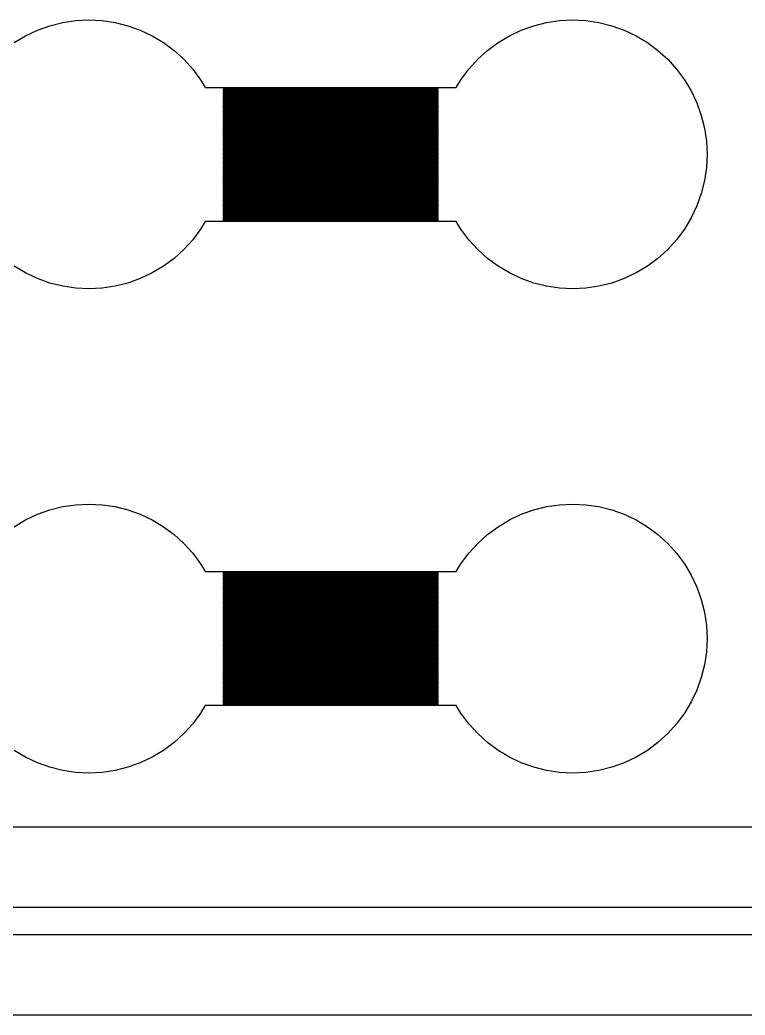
# Model space of a CAD drawing. Extents: x -16 to 132, y -40 to 113.
# Drawn here: x 12.49 to 26.29, y -2.56 to 16.36 of the extents above; entities that cross this region are included whole.
import ezdxf

# ---------------------------------------------------------------- set-up
doc = ezdxf.new("R2010")
doc.units = 0

msp = doc.modelspace()

# ---------------------------------------------------------------- linework, layer by layer
for p, q in [((13.063, 16.2515), (13.3063, 16.3125)), ((13.3063, 16.3125), (13.5545, 16.3493)), ((13.5545, 16.3493), (13.8051, 16.3616)), ((13.8051, 16.3616), (14.0557, 16.3493)), ((14.0557, 16.3493), (14.3038, 16.3125)), ((14.3038, 16.3125), (14.5472, 16.2515)), ((22.2664, 16.2515), (22.5097, 16.3125)), ((22.5097, 16.3125), (22.7579, 16.3493)), ((22.7579, 16.3493), (23.0085, 16.3616)), ((23.0085, 16.3616), (23.2591, 16.3493)), ((23.2591, 16.3493), (23.5072, 16.3125)), ((23.5072, 16.3125), (23.7506, 16.2515)), ((12.6, 16.0597), (12.8268, 16.167)), ((12.8268, 16.167), (13.063, 16.2515)), ((14.5472, 16.2515), (14.7834, 16.167)), ((14.7834, 16.167), (15.0102, 16.0597)), ((21.8034, 16.0597), (22.0302, 16.167)), ((22.0302, 16.167), (22.2664, 16.2515)), ((23.7506, 16.2515), (23.9868, 16.167)), ((23.9868, 16.167), (24.2136, 16.0597)), ((12.3848, 15.9307), (12.6, 16.0597)), ((15.0102, 16.0597), (15.2254, 15.9307)), ((15.2254, 15.9307), (15.4269, 15.7813)), ((21.3867, 15.7813), (21.5882, 15.9307)), ((21.5882, 15.9307), (21.8034, 16.0597)), ((24.2136, 16.0597), (24.4288, 15.9307)), ((24.4288, 15.9307), (24.6303, 15.7813)), ((15.4269, 15.7813), (15.6128, 15.6128)), ((21.2008, 15.6128), (21.3867, 15.7813)), ((24.6303, 15.7813), (24.8162, 15.6128)), ((15.6128, 15.6128), (15.7813, 15.4269)), ((21.0323, 15.4269), (21.2008, 15.6128)), ((24.8162, 15.6128), (24.9847, 15.4269)), ((15.7813, 15.4269), (15.9307, 15.2254)), ((20.8828, 15.2254), (21.0323, 15.4269)), ((24.9847, 15.4269), (25.1341, 15.2254)), ((15.9307, 15.2254), (16.019, 15.0782)), ((20.7946, 15.0782), (20.8828, 15.2254)), ((25.1341, 15.2254), (25.2631, 15.0102)), ((16.019, 15.0782), (20.7946, 15.0782)), ((20.452, 15.068), (16.3616, 15.068)), ((16.3616, 15.068), (16.3616, 15.0578)), ((16.3616, 15.0578), (20.452, 15.0578)), ((20.452, 15.0475), (16.3616, 15.0475)), ((16.3616, 15.0475), (16.3616, 15.0373)), ((16.3616, 15.0373), (20.452, 15.0373)), ((20.452, 15.0271), (16.3616, 15.0271)), ((16.3616, 15.0271), (16.3616, 15.0169)), ((16.3616, 15.0169), (20.452, 15.0169)), ((20.452, 15.0066), (16.3616, 15.0066)), ((16.3616, 15.0066), (16.3616, 14.9964)), ((16.3616, 14.9964), (20.452, 14.9964)), ((20.452, 14.9862), (16.3616, 14.9862)), ((16.3616, 14.9862), (16.3616, 14.976)), ((16.3616, 14.976), (20.452, 14.976)), ((20.452, 14.9657), (16.3616, 14.9657)), ((16.3616, 14.9657), (16.3616, 14.9555)), ((16.3616, 14.9555), (20.452, 14.9555)), ((20.452, 14.9453), (16.3616, 14.9453)), ((16.3616, 14.9453), (16.3616, 14.9351)), ((20.452, 15.0578), (20.452, 15.068)), ((20.452, 15.0373), (20.452, 15.0475)), ((20.452, 15.0169), (20.452, 15.0271)), ((20.452, 14.9964), (20.452, 15.0066)), ((20.452, 14.976), (20.452, 14.9862)), ((20.452, 14.9555), (20.452, 14.9657)), ((20.452, 14.9351), (20.452, 14.9453)), ((25.2631, 15.0102), (25.3704, 14.7834)), ((16.3616, 14.9351), (20.452, 14.9351)), ((20.452, 14.9248), (16.3616, 14.9248)), ((16.3616, 14.9248), (16.3616, 14.9146)), ((16.3616, 14.9146), (20.452, 14.9146)), ((20.452, 14.9044), (16.3616, 14.9044)), ((16.3616, 14.9044), (16.3616, 14.8941)), ((16.3616, 14.8941), (20.452, 14.8941)), ((20.452, 14.8839), (16.3616, 14.8839)), ((16.3616, 14.8839), (16.3616, 14.8737)), ((16.3616, 14.8737), (20.452, 14.8737)), ((20.452, 14.8635), (16.3616, 14.8635)), ((16.3616, 14.8635), (16.3616, 14.8533)), ((16.3616, 14.8533), (20.452, 14.8533)), ((20.452, 14.843), (16.3616, 14.843)), ((16.3616, 14.843), (16.3616, 14.8328)), ((16.3616, 14.8328), (20.452, 14.8328)), ((20.452, 14.8226), (16.3616, 14.8226)), ((16.3616, 14.8226), (16.3616, 14.8123)), ((16.3616, 14.8123), (20.452, 14.8123)), ((20.452, 14.8021), (16.3616, 14.8021)), ((16.3616, 14.8021), (16.3616, 14.7919)), ((16.3616, 14.7919), (20.452, 14.7919)), ((20.452, 14.7817), (16.3616, 14.7817)), ((16.3616, 14.7817), (16.3616, 14.7714)), ((16.3616, 14.7714), (20.452, 14.7714)), ((20.452, 14.7612), (16.3616, 14.7612)), ((16.3616, 14.7612), (16.3616, 14.751)), ((20.452, 14.9146), (20.452, 14.9248)), ((20.452, 14.8941), (20.452, 14.9044)), ((20.452, 14.8737), (20.452, 14.8839)), ((20.452, 14.8533), (20.452, 14.8635)), ((20.452, 14.8328), (20.452, 14.843)), ((20.452, 14.8123), (20.452, 14.8226)), ((20.452, 14.7919), (20.452, 14.8021)), ((20.452, 14.7714), (20.452, 14.7817)), ((20.452, 14.751), (20.452, 14.7612)), ((25.3704, 14.7834), (25.4549, 14.5472)), ((16.3616, 14.751), (20.452, 14.751)), ((20.452, 14.7408), (16.3616, 14.7408)), ((16.3616, 14.7408), (16.3616, 14.7305)), ((16.3616, 14.7305), (20.452, 14.7305)), ((20.452, 14.7203), (16.3616, 14.7203)), ((16.3616, 14.7203), (16.3616, 14.7101)), ((16.3616, 14.7101), (20.452, 14.7101)), ((20.452, 14.6999), (16.3616, 14.6999)), ((16.3616, 14.6999), (16.3616, 14.6896)), ((16.3616, 14.6896), (20.452, 14.6896)), ((20.452, 14.6794), (16.3616, 14.6794)), ((16.3616, 14.6794), (16.3616, 14.6692)), ((16.3616, 14.6692), (20.452, 14.6692)), ((20.452, 14.659), (16.3616, 14.659)), ((16.3616, 14.659), (16.3616, 14.6487)), ((16.3616, 14.6487), (20.452, 14.6487)), ((20.452, 14.6385), (16.3616, 14.6385)), ((16.3616, 14.6385), (16.3616, 14.6283)), ((16.3616, 14.6283), (20.452, 14.6283)), ((20.452, 14.6181), (16.3616, 14.6181)), ((16.3616, 14.6181), (16.3616, 14.6078)), ((16.3616, 14.6078), (20.452, 14.6078)), ((20.452, 14.5976), (16.3616, 14.5976)), ((16.3616, 14.5976), (16.3616, 14.5874)), ((16.3616, 14.5874), (20.452, 14.5874)), ((20.452, 14.5771), (16.3616, 14.5771)), ((16.3616, 14.5771), (16.3616, 14.5669)), ((20.452, 14.7305), (20.452, 14.7408)), ((20.452, 14.7101), (20.452, 14.7203)), ((20.452, 14.6896), (20.452, 14.6999)), ((20.452, 14.6692), (20.452, 14.6794)), ((20.452, 14.6487), (20.452, 14.659)), ((20.452, 14.6283), (20.452, 14.6385)), ((20.452, 14.6078), (20.452, 14.6181)), ((20.452, 14.5874), (20.452, 14.5976)), ((20.452, 14.5669), (20.452, 14.5771)), ((16.3616, 14.5669), (20.452, 14.5669)), ((20.452, 14.5567), (16.3616, 14.5567)), ((16.3616, 14.5567), (16.3616, 14.5465)), ((16.3616, 14.5465), (20.452, 14.5465)), ((20.452, 14.5363), (16.3616, 14.5363)), ((16.3616, 14.5363), (16.3616, 14.526)), ((16.3616, 14.526), (20.452, 14.526)), ((20.452, 14.5158), (16.3616, 14.5158)), ((16.3616, 14.5158), (16.3616, 14.5056)), ((16.3616, 14.5056), (20.452, 14.5056)), ((20.452, 14.4953), (16.3616, 14.4953)), ((16.3616, 14.4953), (16.3616, 14.4851)), ((16.3616, 14.4851), (20.452, 14.4851)), ((20.452, 14.4749), (16.3616, 14.4749)), ((16.3616, 14.4749), (16.3616, 14.4647)), ((16.3616, 14.4647), (20.452, 14.4647)), ((20.452, 14.4544), (16.3616, 14.4544)), ((16.3616, 14.4544), (16.3616, 14.4442)), ((16.3616, 14.4442), (20.452, 14.4442)), ((20.452, 14.434), (16.3616, 14.434)), ((16.3616, 14.434), (16.3616, 14.4238)), ((16.3616, 14.4238), (20.452, 14.4238)), ((20.452, 14.4135), (16.3616, 14.4135)), ((16.3616, 14.4135), (16.3616, 14.4033)), ((16.3616, 14.4033), (20.452, 14.4033)), ((20.452, 14.3931), (16.3616, 14.3931)), ((16.3616, 14.3931), (16.3616, 14.3828)), ((16.3616, 14.3828), (20.452, 14.3828)), ((20.452, 14.5465), (20.452, 14.5567)), ((20.452, 14.526), (20.452, 14.5363)), ((20.452, 14.5056), (20.452, 14.5158)), ((20.452, 14.4851), (20.452, 14.4953)), ((20.452, 14.4647), (20.452, 14.4749)), ((20.452, 14.4442), (20.452, 14.4544)), ((20.452, 14.4238), (20.452, 14.434)), ((20.452, 14.4033), (20.452, 14.4135)), ((20.452, 14.3828), (20.452, 14.3931)), ((25.4549, 14.5472), (25.5159, 14.3038)), ((20.452, 14.3726), (16.3616, 14.3726)), ((16.3616, 14.3726), (16.3616, 14.3624)), ((16.3616, 14.3624), (20.452, 14.3624)), ((20.452, 14.3522), (16.3616, 14.3522)), ((16.3616, 14.3522), (16.3616, 14.3419)), ((16.3616, 14.3419), (20.452, 14.3419)), ((20.452, 14.3317), (16.3616, 14.3317)), ((16.3616, 14.3317), (16.3616, 14.3215)), ((16.3616, 14.3215), (20.452, 14.3215)), ((20.452, 14.3113), (16.3616, 14.3113)), ((16.3616, 14.3113), (16.3616, 14.301)), ((16.3616, 14.301), (20.452, 14.301)), ((20.452, 14.2908), (16.3616, 14.2908)), ((16.3616, 14.2908), (16.3616, 14.2806)), ((16.3616, 14.2806), (20.452, 14.2806)), ((20.452, 14.2704), (16.3616, 14.2704)), ((16.3616, 14.2704), (16.3616, 14.2601)), ((16.3616, 14.2601), (20.452, 14.2601)), ((20.452, 14.2499), (16.3616, 14.2499)), ((16.3616, 14.2499), (16.3616, 14.2397)), ((16.3616, 14.2397), (20.452, 14.2397)), ((20.452, 14.2295), (16.3616, 14.2295)), ((16.3616, 14.2295), (16.3616, 14.2192)), ((16.3616, 14.2192), (20.452, 14.2192)), ((20.452, 14.209), (16.3616, 14.209)), ((16.3616, 14.209), (16.3616, 14.1988)), ((16.3616, 14.1988), (20.452, 14.1988)), ((20.452, 14.1886), (16.3616, 14.1886)), ((16.3616, 14.1886), (16.3616, 14.1783)), ((20.452, 14.3624), (20.452, 14.3726)), ((20.452, 14.3419), (20.452, 14.3522)), ((20.452, 14.3215), (20.452, 14.3317)), ((20.452, 14.301), (20.452, 14.3113)), ((20.452, 14.2806), (20.452, 14.2908)), ((20.452, 14.2601), (20.452, 14.2704)), ((20.452, 14.2397), (20.452, 14.2499)), ((20.452, 14.2192), (20.452, 14.2295)), ((20.452, 14.1988), (20.452, 14.209)), ((20.452, 14.1783), (20.452, 14.1886)), ((25.5159, 14.3038), (25.5527, 14.0557)), ((16.3616, 14.1783), (20.452, 14.1783)), ((20.452, 14.1681), (16.3616, 14.1681)), ((16.3616, 14.1681), (16.3616, 14.1579)), ((16.3616, 14.1579), (20.452, 14.1579)), ((20.452, 14.1477), (16.3616, 14.1477)), ((16.3616, 14.1477), (16.3616, 14.1374)), ((16.3616, 14.1374), (20.452, 14.1374)), ((20.452, 14.1272), (16.3616, 14.1272)), ((16.3616, 14.1272), (16.3616, 14.117)), ((16.3616, 14.117), (20.452, 14.117)), ((20.452, 14.1068), (16.3616, 14.1068)), ((16.3616, 14.1068), (16.3616, 14.0965)), ((16.3616, 14.0965), (20.452, 14.0965)), ((20.452, 14.0863), (16.3616, 14.0863)), ((16.3616, 14.0863), (16.3616, 14.0761)), ((16.3616, 14.0761), (20.452, 14.0761)), ((20.452, 14.0658), (16.3616, 14.0658)), ((16.3616, 14.0658), (16.3616, 14.0556)), ((16.3616, 14.0556), (20.452, 14.0556)), ((20.452, 14.0454), (16.3616, 14.0454)), ((16.3616, 14.0454), (16.3616, 14.0352)), ((16.3616, 14.0352), (20.452, 14.0352)), ((20.452, 14.0249), (16.3616, 14.0249)), ((16.3616, 14.0249), (16.3616, 14.0147)), ((16.3616, 14.0147), (20.452, 14.0147)), ((20.452, 14.0045), (16.3616, 14.0045)), ((16.3616, 14.0045), (16.3616, 13.9943)), ((20.452, 14.1579), (20.452, 14.1681)), ((20.452, 14.1374), (20.452, 14.1477)), ((20.452, 14.117), (20.452, 14.1272)), ((20.452, 14.0965), (20.452, 14.1068)), ((20.452, 14.0761), (20.452, 14.0863)), ((20.452, 14.0556), (20.452, 14.0658)), ((20.452, 14.0352), (20.452, 14.0454)), ((20.452, 14.0147), (20.452, 14.0249)), ((20.452, 13.9943), (20.452, 14.0045)), ((25.5527, 14.0557), (25.565, 13.8051)), ((16.3616, 13.9943), (20.452, 13.9943)), ((20.452, 13.984), (16.3616, 13.984)), ((16.3616, 13.984), (16.3616, 13.9738)), ((16.3616, 13.9738), (20.452, 13.9738)), ((20.452, 13.9636), (16.3616, 13.9636)), ((16.3616, 13.9636), (16.3616, 13.9534)), ((16.3616, 13.9534), (20.452, 13.9534)), ((20.452, 13.9431), (16.3616, 13.9431)), ((16.3616, 13.9431), (16.3616, 13.9329)), ((16.3616, 13.9329), (20.452, 13.9329)), ((20.452, 13.9227), (16.3616, 13.9227)), ((16.3616, 13.9227), (16.3616, 13.9125)), ((16.3616, 13.9125), (20.452, 13.9125)), ((20.452, 13.9022), (16.3616, 13.9022)), ((16.3616, 13.9022), (16.3616, 13.892)), ((16.3616, 13.892), (20.452, 13.892)), ((20.452, 13.8818), (16.3616, 13.8818)), ((16.3616, 13.8818), (16.3616, 13.8716)), ((16.3616, 13.8716), (20.452, 13.8716)), ((20.452, 13.8613), (16.3616, 13.8613)), ((16.3616, 13.8613), (16.3616, 13.8511)), ((16.3616, 13.8511), (20.452, 13.8511)), ((20.452, 13.8409), (16.3616, 13.8409)), ((16.3616, 13.8409), (16.3616, 13.8307)), ((16.3616, 13.8307), (20.452, 13.8307)), ((20.452, 13.8204), (16.3616, 13.8204)), ((16.3616, 13.8204), (16.3616, 13.8102)), ((20.452, 13.9738), (20.452, 13.984)), ((20.452, 13.9534), (20.452, 13.9636)), ((20.452, 13.9329), (20.452, 13.9431)), ((20.452, 13.9125), (20.452, 13.9227)), ((20.452, 13.892), (20.452, 13.9022)), ((20.452, 13.8716), (20.452, 13.8818)), ((20.452, 13.8511), (20.452, 13.8613)), ((20.452, 13.8307), (20.452, 13.8409)), ((20.452, 13.8102), (20.452, 13.8204)), ((16.3616, 13.8102), (20.452, 13.8102)), ((20.452, 13.8), (16.3616, 13.8)), ((16.3616, 13.8), (16.3616, 13.7897)), ((16.3616, 13.7897), (20.452, 13.7897)), ((20.452, 13.7795), (16.3616, 13.7795)), ((16.3616, 13.7795), (16.3616, 13.7693)), ((16.3616, 13.7693), (20.452, 13.7693)), ((20.452, 13.7591), (16.3616, 13.7591)), ((16.3616, 13.7591), (16.3616, 13.7489)), ((16.3616, 13.7489), (20.452, 13.7489)), ((20.452, 13.7386), (16.3616, 13.7386)), ((16.3616, 13.7386), (16.3616, 13.7284)), ((16.3616, 13.7284), (20.452, 13.7284)), ((20.452, 13.7182), (16.3616, 13.7182)), ((16.3616, 13.7182), (16.3616, 13.708)), ((16.3616, 13.708), (20.452, 13.708)), ((20.452, 13.6977), (16.3616, 13.6977)), ((16.3616, 13.6977), (16.3616, 13.6875)), ((16.3616, 13.6875), (20.452, 13.6875)), ((20.452, 13.6773), (16.3616, 13.6773)), ((16.3616, 13.6773), (16.3616, 13.6671)), ((16.3616, 13.6671), (20.452, 13.6671)), ((20.452, 13.6568), (16.3616, 13.6568)), ((16.3616, 13.6568), (16.3616, 13.6466)), ((16.3616, 13.6466), (20.452, 13.6466)), ((20.452, 13.6364), (16.3616, 13.6364)), ((16.3616, 13.6364), (16.3616, 13.6261)), ((16.3616, 13.6261), (20.452, 13.6261)), ((20.452, 13.7897), (20.452, 13.8)), ((20.452, 13.7693), (20.452, 13.7795)), ((20.452, 13.7489), (20.452, 13.7591)), ((20.452, 13.7284), (20.452, 13.7386)), ((20.452, 13.708), (20.452, 13.7182)), ((20.452, 13.6875), (20.452, 13.6977)), ((20.452, 13.6671), (20.452, 13.6773)), ((20.452, 13.6466), (20.452, 13.6568)), ((20.452, 13.6261), (20.452, 13.6364)), ((25.565, 13.8051), (25.5527, 13.5545)), ((20.452, 13.6159), (16.3616, 13.6159)), ((16.3616, 13.6159), (16.3616, 13.6057)), ((16.3616, 13.6057), (20.452, 13.6057)), ((20.452, 13.5955), (16.3616, 13.5955)), ((16.3616, 13.5955), (16.3616, 13.5852)), ((16.3616, 13.5852), (20.452, 13.5852)), ((20.452, 13.575), (16.3616, 13.575)), ((16.3616, 13.575), (16.3616, 13.5648)), ((16.3616, 13.5648), (20.452, 13.5648)), ((20.452, 13.5546), (16.3616, 13.5546)), ((16.3616, 13.5546), (16.3616, 13.5443)), ((16.3616, 13.5443), (20.452, 13.5443)), ((20.452, 13.5341), (16.3616, 13.5341)), ((16.3616, 13.5341), (16.3616, 13.5239)), ((16.3616, 13.5239), (20.452, 13.5239)), ((20.452, 13.5137), (16.3616, 13.5137)), ((16.3616, 13.5137), (16.3616, 13.5034)), ((16.3616, 13.5034), (20.452, 13.5034)), ((20.452, 13.4932), (16.3616, 13.4932)), ((16.3616, 13.4932), (16.3616, 13.483)), ((16.3616, 13.483), (20.452, 13.483)), ((20.452, 13.4727), (16.3616, 13.4727)), ((16.3616, 13.4727), (16.3616, 13.4625)), ((16.3616, 13.4625), (20.452, 13.4625)), ((20.452, 13.4523), (16.3616, 13.4523)), ((16.3616, 13.4523), (16.3616, 13.4421)), ((16.3616, 13.4421), (20.452, 13.4421)), ((20.452, 13.4319), (16.3616, 13.4319)), ((16.3616, 13.4319), (16.3616, 13.4216)), ((20.452, 13.6057), (20.452, 13.6159)), ((20.452, 13.5852), (20.452, 13.5955)), ((20.452, 13.5648), (20.452, 13.575)), ((20.452, 13.5443), (20.452, 13.5546)), ((20.452, 13.5239), (20.452, 13.5341)), ((20.452, 13.5034), (20.452, 13.5137)), ((20.452, 13.483), (20.452, 13.4932)), ((20.452, 13.4625), (20.452, 13.4727)), ((20.452, 13.4421), (20.452, 13.4523)), ((20.452, 13.4216), (20.452, 13.4319)), ((25.5527, 13.5545), (25.5159, 13.3064)), ((16.3616, 13.4216), (20.452, 13.4216)), ((20.452, 13.4114), (16.3616, 13.4114)), ((16.3616, 13.4114), (16.3616, 13.4012)), ((16.3616, 13.4012), (20.452, 13.4012)), ((20.452, 13.3909), (16.3616, 13.3909)), ((16.3616, 13.3909), (16.3616, 13.3807)), ((16.3616, 13.3807), (20.452, 13.3807)), ((20.452, 13.3705), (16.3616, 13.3705)), ((16.3616, 13.3705), (16.3616, 13.3603)), ((16.3616, 13.3603), (20.452, 13.3603)), ((20.452, 13.35), (16.3616, 13.35)), ((16.3616, 13.35), (16.3616, 13.3398)), ((16.3616, 13.3398), (20.452, 13.3398)), ((20.452, 13.3296), (16.3616, 13.3296)), ((16.3616, 13.3296), (16.3616, 13.3194)), ((16.3616, 13.3194), (20.452, 13.3194)), ((20.452, 13.3091), (16.3616, 13.3091)), ((16.3616, 13.3091), (16.3616, 13.2989)), ((16.3616, 13.2989), (20.452, 13.2989)), ((20.452, 13.2887), (16.3616, 13.2887)), ((16.3616, 13.2887), (16.3616, 13.2785)), ((16.3616, 13.2785), (20.452, 13.2785)), ((20.452, 13.2682), (16.3616, 13.2682)), ((16.3616, 13.2682), (16.3616, 13.258)), ((16.3616, 13.258), (20.452, 13.258)), ((20.452, 13.2478), (16.3616, 13.2478)), ((16.3616, 13.2478), (16.3616, 13.2376)), ((20.452, 13.4012), (20.452, 13.4114)), ((20.452, 13.3807), (20.452, 13.3909)), ((20.452, 13.3603), (20.452, 13.3705)), ((20.452, 13.3398), (20.452, 13.35)), ((20.452, 13.3194), (20.452, 13.3296)), ((20.452, 13.2989), (20.452, 13.3091)), ((20.452, 13.2785), (20.452, 13.2887)), ((20.452, 13.258), (20.452, 13.2682)), ((20.452, 13.2376), (20.452, 13.2478)), ((25.5159, 13.3064), (25.4549, 13.063)), ((16.3616, 13.2376), (20.452, 13.2376)), ((20.452, 13.2273), (16.3616, 13.2273)), ((16.3616, 13.2273), (16.3616, 13.2171)), ((16.3616, 13.2171), (20.452, 13.2171)), ((20.452, 13.2069), (16.3616, 13.2069)), ((16.3616, 13.2069), (16.3616, 13.1967)), ((16.3616, 13.1967), (20.452, 13.1967)), ((20.452, 13.1864), (16.3616, 13.1864)), ((16.3616, 13.1864), (16.3616, 13.1762)), ((16.3616, 13.1762), (20.452, 13.1762)), ((20.452, 13.166), (16.3616, 13.166)), ((16.3616, 13.166), (16.3616, 13.1557)), ((16.3616, 13.1557), (20.452, 13.1557)), ((20.452, 13.1455), (16.3616, 13.1455)), ((16.3616, 13.1455), (16.3616, 13.1353)), ((16.3616, 13.1353), (20.452, 13.1353)), ((20.452, 13.1251), (16.3616, 13.1251)), ((16.3616, 13.1251), (16.3616, 13.1149)), ((16.3616, 13.1149), (20.452, 13.1149)), ((20.452, 13.1046), (16.3616, 13.1046)), ((16.3616, 13.1046), (16.3616, 13.0944)), ((16.3616, 13.0944), (20.452, 13.0944)), ((20.452, 13.0842), (16.3616, 13.0842)), ((16.3616, 13.0842), (16.3616, 13.0739)), ((16.3616, 13.0739), (20.452, 13.0739)), ((20.452, 13.0637), (16.3616, 13.0637)), ((16.3616, 13.0637), (16.3616, 13.0535)), ((16.3616, 13.0535), (20.452, 13.0535)), ((20.452, 13.2171), (20.452, 13.2273)), ((20.452, 13.1967), (20.452, 13.2069)), ((20.452, 13.1762), (20.452, 13.1864)), ((20.452, 13.1557), (20.452, 13.166)), ((20.452, 13.1353), (20.452, 13.1455)), ((20.452, 13.1149), (20.452, 13.1251)), ((20.452, 13.0944), (20.452, 13.1046)), ((20.452, 13.0739), (20.452, 13.0842)), ((20.452, 13.0535), (20.452, 13.0637)), ((25.4549, 13.063), (25.3704, 12.8268)), ((20.452, 13.0433), (16.3616, 13.0433)), ((16.3616, 13.0433), (16.3616, 13.033)), ((16.3616, 13.033), (20.452, 13.033)), ((20.452, 13.0228), (16.3616, 13.0228)), ((16.3616, 13.0228), (16.3616, 13.0126)), ((16.3616, 13.0126), (20.452, 13.0126)), ((20.452, 13.0024), (16.3616, 13.0024)), ((16.3616, 13.0024), (16.3616, 12.9921)), ((16.3616, 12.9921), (20.452, 12.9921)), ((20.452, 12.9819), (16.3616, 12.9819)), ((16.3616, 12.9819), (16.3616, 12.9717)), ((16.3616, 12.9717), (20.452, 12.9717)), ((20.452, 12.9615), (16.3616, 12.9615)), ((16.3616, 12.9615), (16.3616, 12.9512)), ((16.3616, 12.9512), (20.452, 12.9512)), ((20.452, 12.941), (16.3616, 12.941)), ((16.3616, 12.941), (16.3616, 12.9308)), ((16.3616, 12.9308), (20.452, 12.9308)), ((20.452, 12.9205), (16.3616, 12.9205)), ((16.3616, 12.9205), (16.3616, 12.9103)), ((16.3616, 12.9103), (20.452, 12.9103)), ((20.452, 12.9001), (16.3616, 12.9001)), ((16.3616, 12.9001), (16.3616, 12.8899)), ((16.3616, 12.8899), (20.452, 12.8899)), ((20.452, 12.8796), (16.3616, 12.8796)), ((16.3616, 12.8796), (16.3616, 12.8694)), ((16.3616, 12.8694), (20.452, 12.8694)), ((20.452, 13.033), (20.452, 13.0433)), ((20.452, 13.0126), (20.452, 13.0228)), ((20.452, 12.9921), (20.452, 13.0024)), ((20.452, 12.9717), (20.452, 12.9819)), ((20.452, 12.9512), (20.452, 12.9615)), ((20.452, 12.9308), (20.452, 12.941)), ((20.452, 12.9103), (20.452, 12.9205)), ((20.452, 12.8899), (20.452, 12.9001)), ((20.452, 12.8694), (20.452, 12.8796)), ((20.452, 12.8592), (16.3616, 12.8592)), ((16.3616, 12.8592), (16.3616, 12.849)), ((16.3616, 12.849), (20.452, 12.849)), ((20.452, 12.8387), (16.3616, 12.8387)), ((16.3616, 12.8387), (16.3616, 12.8285)), ((16.3616, 12.8285), (20.452, 12.8285)), ((20.452, 12.8183), (16.3616, 12.8183)), ((16.3616, 12.8183), (16.3616, 12.8081)), ((16.3616, 12.8081), (20.452, 12.8081)), ((20.452, 12.7979), (16.3616, 12.7979)), ((16.3616, 12.7979), (16.3616, 12.7876)), ((16.3616, 12.7876), (20.452, 12.7876)), ((20.452, 12.7774), (16.3616, 12.7774)), ((16.3616, 12.7774), (16.3616, 12.7672)), ((16.3616, 12.7672), (20.452, 12.7672)), ((20.452, 12.7569), (16.3616, 12.7569)), ((16.3616, 12.7569), (16.3616, 12.7467)), ((16.3616, 12.7467), (20.452, 12.7467)), ((20.452, 12.7365), (16.3616, 12.7365)), ((16.3616, 12.7365), (16.3616, 12.7263)), ((16.3616, 12.7263), (20.452, 12.7263)), ((20.452, 12.716), (16.3616, 12.716)), ((16.3616, 12.716), (16.3616, 12.7058)), ((16.3616, 12.7058), (20.452, 12.7058)), ((20.452, 12.6956), (16.3616, 12.6956)), ((16.3616, 12.6956), (16.3616, 12.6854)), ((16.3616, 12.6854), (20.452, 12.6854)), ((20.452, 12.849), (20.452, 12.8592)), ((20.452, 12.8285), (20.452, 12.8387)), ((20.452, 12.8081), (20.452, 12.8183)), ((20.452, 12.7876), (20.452, 12.7979)), ((20.452, 12.7672), (20.452, 12.7774)), ((20.452, 12.7467), (20.452, 12.7569)), ((20.452, 12.7263), (20.452, 12.7365)), ((20.452, 12.7058), (20.452, 12.716)), ((20.452, 12.6854), (20.452, 12.6956)), ((25.3704, 12.8268), (25.2631, 12.6)), ((16.019, 12.532), (15.9307, 12.3848)), ((20.7946, 12.532), (16.019, 12.532)), ((20.452, 12.6751), (16.3616, 12.6751)), ((16.3616, 12.6751), (16.3616, 12.6649)), ((16.3616, 12.6649), (20.452, 12.6649)), ((20.452, 12.6547), (16.3616, 12.6547)), ((16.3616, 12.6547), (16.3616, 12.6444)), ((16.3616, 12.6444), (20.452, 12.6444)), ((20.452, 12.6342), (16.3616, 12.6342)), ((16.3616, 12.6342), (16.3616, 12.624)), ((16.3616, 12.624), (20.452, 12.624)), ((20.452, 12.6138), (16.3616, 12.6138)), ((16.3616, 12.6138), (16.3616, 12.6035)), ((16.3616, 12.6035), (20.452, 12.6035)), ((20.452, 12.5933), (16.3616, 12.5933)), ((16.3616, 12.5933), (16.3616, 12.5831)), ((16.3616, 12.5831), (20.452, 12.5831)), ((20.452, 12.5729), (16.3616, 12.5729)), ((16.3616, 12.5729), (16.3616, 12.5626)), ((16.3616, 12.5626), (20.452, 12.5626)), ((20.452, 12.5524), (16.3616, 12.5524)), ((16.3616, 12.5524), (16.3616, 12.5422)), ((16.3616, 12.5422), (20.452, 12.5422)), ((20.452, 12.6649), (20.452, 12.6751)), ((20.452, 12.6444), (20.452, 12.6547)), ((20.452, 12.624), (20.452, 12.6342)), ((20.452, 12.6035), (20.452, 12.6138)), ((20.452, 12.5831), (20.452, 12.5933)), ((20.452, 12.5626), (20.452, 12.5729)), ((20.452, 12.5422), (20.452, 12.5524)), ((20.8828, 12.3848), (20.7946, 12.532)), ((25.2631, 12.6), (25.1341, 12.3848)), ((15.9307, 12.3848), (15.7813, 12.1833)), ((21.0323, 12.1833), (20.8828, 12.3848)), ((25.1341, 12.3848), (24.9847, 12.1833)), ((15.7813, 12.1833), (15.6128, 11.9974)), ((21.2008, 11.9974), (21.0323, 12.1833)), ((24.9847, 12.1833), (24.8162, 11.9974)), ((15.6128, 11.9974), (15.4269, 11.8289)), ((21.3867, 11.8289), (21.2008, 11.9974)), ((24.8162, 11.9974), (24.6303, 11.8289)), ((15.4269, 11.8289), (15.2254, 11.6795)), ((21.5882, 11.6795), (21.3867, 11.8289)), ((24.6303, 11.8289), (24.4288, 11.6795)), ((12.6, 11.5505), (12.3848, 11.6795)), ((12.8268, 11.4432), (12.6, 11.5505)), ((15.0102, 11.5505), (14.7834, 11.4432)), ((15.2254, 11.6795), (15.0102, 11.5505)), ((21.8034, 11.5505), (21.5882, 11.6795)), ((22.0302, 11.4432), (21.8034, 11.5505)), ((24.2136, 11.5505), (23.9868, 11.4432)), ((24.4288, 11.6795), (24.2136, 11.5505)), ((13.063, 11.3587), (12.8268, 11.4432)), ((13.3063, 11.2977), (13.063, 11.3587)), ((14.5472, 11.3587), (14.3038, 11.2977)), ((14.7834, 11.4432), (14.5472, 11.3587)), ((22.2664, 11.3587), (22.0302, 11.4432)), ((22.5097, 11.2977), (22.2664, 11.3587)), ((23.7506, 11.3587), (23.5072, 11.2977)), ((23.9868, 11.4432), (23.7506, 11.3587)), ((13.5545, 11.2609), (13.3063, 11.2977)), ((13.8051, 11.2486), (13.5545, 11.2609)), ((14.0557, 11.2609), (13.8051, 11.2486)), ((14.3038, 11.2977), (14.0557, 11.2609)), ((22.7579, 11.2609), (22.5097, 11.2977)), ((23.0085, 11.2486), (22.7579, 11.2609)), ((23.2591, 11.2609), (23.0085, 11.2486)), ((23.5072, 11.2977), (23.2591, 11.2609)), ((12.8268, 6.96358), (13.063, 7.04811)), ((13.063, 7.04811), (13.3063, 7.10905)), ((13.3063, 7.10905), (13.5545, 7.14587)), ((13.5545, 7.14587), (13.8051, 7.15819)), ((13.8051, 7.15819), (14.0557, 7.14587)), ((14.0557, 7.14587), (14.3038, 7.10905)), ((14.3038, 7.10905), (14.5472, 7.04811)), ((14.5472, 7.04811), (14.7834, 6.96358)), ((22.0302, 6.96358), (22.2664, 7.04811)), ((22.2664, 7.04811), (22.5097, 7.10905)), ((22.5097, 7.10905), (22.7579, 7.14587)), ((22.7579, 7.14587), (23.0085, 7.15819)), ((23.0085, 7.15819), (23.2591, 7.14587)), ((23.2591, 7.14587), (23.5072, 7.10905)), ((23.5072, 7.10905), (23.7506, 7.04811)), ((23.7506, 7.04811), (23.9868, 6.96358)), ((12.3848, 6.72733), (12.6, 6.85631)), ((12.6, 6.85631), (12.8268, 6.96358)), ((14.7834, 6.96358), (15.0102, 6.85631)), ((15.0102, 6.85631), (15.2254, 6.72733)), ((21.5882, 6.72733), (21.8034, 6.85631)), ((21.8034, 6.85631), (22.0302, 6.96358)), ((23.9868, 6.96358), (24.2136, 6.85631)), ((24.2136, 6.85631), (24.4288, 6.72733)), ((15.2254, 6.72733), (15.4269, 6.5779)), ((21.3867, 6.5779), (21.5882, 6.72733)), ((24.4288, 6.72733), (24.6303, 6.5779)), ((15.4269, 6.5779), (15.6128, 6.40941)), ((21.2008, 6.40941), (21.3867, 6.5779)), ((24.6303, 6.5779), (24.8162, 6.40941)), ((15.6128, 6.40941), (15.7813, 6.22351)), ((21.0323, 6.22351), (21.2008, 6.40941)), ((24.8162, 6.40941), (24.9847, 6.22351)), ((15.7813, 6.22351), (15.9307, 6.022)), ((20.8828, 6.022), (21.0323, 6.22351)), ((24.9847, 6.22351), (25.1341, 6.022)), ((15.9307, 6.022), (16.019, 5.87482)), ((16.019, 5.87482), (20.7946, 5.87482)), ((20.7946, 5.87482), (20.8828, 6.022)), ((25.1341, 6.022), (25.2631, 5.80681)), ((20.452, 5.86459), (16.3616, 5.86459)), ((16.3616, 5.86459), (16.3616, 5.85437)), ((16.3616, 5.85437), (20.452, 5.85437)), ((20.452, 5.84415), (16.3616, 5.84415)), ((16.3616, 5.84415), (16.3616, 5.83391)), ((16.3616, 5.83391), (20.452, 5.83391)), ((20.452, 5.82368), (16.3616, 5.82368)), ((16.3616, 5.82368), (16.3616, 5.81348)), ((16.3616, 5.81348), (20.452, 5.81348)), ((20.452, 5.80324), (16.3616, 5.80324)), ((16.3616, 5.80324), (16.3616, 5.79301)), ((16.3616, 5.79301), (20.452, 5.79301)), ((20.452, 5.78279), (16.3616, 5.78279)), ((16.3616, 5.78279), (16.3616, 5.77255)), ((16.3616, 5.77255), (20.452, 5.77255)), ((20.452, 5.76234), (16.3616, 5.76234)), ((16.3616, 5.76234), (16.3616, 5.75212)), ((16.3616, 5.75212), (20.452, 5.75212)), ((20.452, 5.74188), (16.3616, 5.74188)), ((16.3616, 5.74188), (16.3616, 5.73166)), ((16.3616, 5.73166), (20.452, 5.73166)), ((20.452, 5.72142), (16.3616, 5.72142)), ((16.3616, 5.72142), (16.3616, 5.71121)), ((16.3616, 5.71121), (20.452, 5.71121)), ((20.452, 5.70099), (16.3616, 5.70099)), ((16.3616, 5.70099), (16.3616, 5.69075)), ((16.3616, 5.69075), (20.452, 5.69075)), ((20.452, 5.68053), (16.3616, 5.68053)), ((16.3616, 5.68053), (16.3616, 5.6703)), ((20.452, 5.85437), (20.452, 5.86459)), ((20.452, 5.83391), (20.452, 5.84415)), ((20.452, 5.81348), (20.452, 5.82368)), ((20.452, 5.79301), (20.452, 5.80324)), ((20.452, 5.77255), (20.452, 5.78279)), ((20.452, 5.75212), (20.452, 5.76234)), ((20.452, 5.73166), (20.452, 5.74188)), ((20.452, 5.71121), (20.452, 5.72142)), ((20.452, 5.69075), (20.452, 5.70099)), ((20.452, 5.6703), (20.452, 5.68053)), ((25.2631, 5.80681), (25.3704, 5.58)), ((16.3616, 5.6703), (20.452, 5.6703)), ((20.452, 5.66006), (16.3616, 5.66006)), ((16.3616, 5.66006), (16.3616, 5.64986)), ((16.3616, 5.64986), (20.452, 5.64986)), ((20.452, 5.63963), (16.3616, 5.63963)), ((16.3616, 5.63963), (16.3616, 5.62939)), ((16.3616, 5.62939), (20.452, 5.62939)), ((20.452, 5.61917), (16.3616, 5.61917)), ((16.3616, 5.61917), (16.3616, 5.60893)), ((16.3616, 5.60893), (20.452, 5.60893)), ((20.452, 5.59872), (16.3616, 5.59872)), ((16.3616, 5.59872), (16.3616, 5.5885)), ((16.3616, 5.5885), (20.452, 5.5885)), ((20.452, 5.57826), (16.3616, 5.57826)), ((16.3616, 5.57826), (16.3616, 5.56804)), ((16.3616, 5.56804), (20.452, 5.56804)), ((20.452, 5.55782), (16.3616, 5.55782)), ((16.3616, 5.55782), (16.3616, 5.54759)), ((16.3616, 5.54759), (20.452, 5.54759)), ((20.452, 5.53737), (16.3616, 5.53737)), ((16.3616, 5.53737), (16.3616, 5.52715)), ((16.3616, 5.52715), (20.452, 5.52715)), ((20.452, 5.51691), (16.3616, 5.51691)), ((16.3616, 5.51691), (16.3616, 5.50668)), ((16.3616, 5.50668), (20.452, 5.50668)), ((20.452, 5.49646), (16.3616, 5.49646)), ((16.3616, 5.49646), (16.3616, 5.48624)), ((20.452, 5.64986), (20.452, 5.66006)), ((20.452, 5.62939), (20.452, 5.63963)), ((20.452, 5.60893), (20.452, 5.61917)), ((20.452, 5.5885), (20.452, 5.59872)), ((20.452, 5.56804), (20.452, 5.57826)), ((20.452, 5.54759), (20.452, 5.55782)), ((20.452, 5.52715), (20.452, 5.53737)), ((20.452, 5.50668), (20.452, 5.51691)), ((20.452, 5.48624), (20.452, 5.49646)), ((25.3704, 5.58), (25.4549, 5.3438)), ((16.3616, 5.48624), (20.452, 5.48624)), ((20.452, 5.47601), (16.3616, 5.47601)), ((16.3616, 5.47601), (16.3616, 5.46577)), ((16.3616, 5.46577), (20.452, 5.46577)), ((20.452, 5.45555), (16.3616, 5.45555)), ((16.3616, 5.45555), (16.3616, 5.44533)), ((16.3616, 5.44533), (20.452, 5.44533)), ((20.452, 5.4351), (16.3616, 5.4351)), ((16.3616, 5.4351), (16.3616, 5.42488)), ((16.3616, 5.42488), (20.452, 5.42488)), ((20.452, 5.41466), (16.3616, 5.41466)), ((16.3616, 5.41466), (16.3616, 5.40442)), ((16.3616, 5.40442), (20.452, 5.40442)), ((20.452, 5.3942), (16.3616, 5.3942)), ((16.3616, 5.3942), (16.3616, 5.38399)), ((16.3616, 5.38399), (20.452, 5.38399)), ((20.452, 5.37375), (16.3616, 5.37375)), ((16.3616, 5.37375), (16.3616, 5.36353)), ((16.3616, 5.36353), (20.452, 5.36353)), ((20.452, 5.35329), (16.3616, 5.35329)), ((16.3616, 5.35329), (16.3616, 5.34306)), ((16.3616, 5.34306), (20.452, 5.34306)), ((20.452, 5.33286), (16.3616, 5.33286)), ((16.3616, 5.33286), (16.3616, 5.32262)), ((16.3616, 5.32262), (20.452, 5.32262)), ((20.452, 5.31239), (16.3616, 5.31239)), ((16.3616, 5.31239), (16.3616, 5.30217)), ((16.3616, 5.30217), (20.452, 5.30217)), ((20.452, 5.46577), (20.452, 5.47601)), ((20.452, 5.44533), (20.452, 5.45555)), ((20.452, 5.42488), (20.452, 5.4351)), ((20.452, 5.40442), (20.452, 5.41466)), ((20.452, 5.38399), (20.452, 5.3942)), ((20.452, 5.36353), (20.452, 5.37375)), ((20.452, 5.34306), (20.452, 5.35329)), ((20.452, 5.32262), (20.452, 5.33286)), ((20.452, 5.30217), (20.452, 5.31239)), ((25.4549, 5.3438), (25.5159, 5.10043)), ((20.452, 5.29193), (16.3616, 5.29193)), ((16.3616, 5.29193), (16.3616, 5.28171)), ((16.3616, 5.28171), (20.452, 5.28171)), ((20.452, 5.2715), (16.3616, 5.2715)), ((16.3616, 5.2715), (16.3616, 5.26126)), ((16.3616, 5.26126), (20.452, 5.26126)), ((20.452, 5.25104), (16.3616, 5.25104)), ((16.3616, 5.25104), (16.3616, 5.24081)), ((16.3616, 5.24081), (20.452, 5.24081)), ((20.452, 5.23058), (16.3616, 5.23058)), ((16.3616, 5.23058), (16.3616, 5.22037)), ((16.3616, 5.22037), (20.452, 5.22037)), ((20.452, 5.21013), (16.3616, 5.21013)), ((16.3616, 5.21013), (16.3616, 5.19991)), ((16.3616, 5.19991), (20.452, 5.19991)), ((20.452, 5.18968), (16.3616, 5.18968)), ((16.3616, 5.18968), (16.3616, 5.17944)), ((16.3616, 5.17944), (20.452, 5.17944)), ((20.452, 5.16924), (16.3616, 5.16924)), ((16.3616, 5.16924), (16.3616, 5.15901)), ((16.3616, 5.15901), (20.452, 5.15901)), ((20.452, 5.14877), (16.3616, 5.14877)), ((16.3616, 5.14877), (16.3616, 5.13855)), ((16.3616, 5.13855), (20.452, 5.13855)), ((20.452, 5.12833), (16.3616, 5.12833)), ((16.3616, 5.12833), (16.3616, 5.11809)), ((16.3616, 5.11809), (20.452, 5.11809)), ((20.452, 5.28171), (20.452, 5.29193)), ((20.452, 5.26126), (20.452, 5.2715)), ((20.452, 5.24081), (20.452, 5.25104)), ((20.452, 5.22037), (20.452, 5.23058)), ((20.452, 5.19991), (20.452, 5.21013)), ((20.452, 5.17944), (20.452, 5.18968)), ((20.452, 5.15901), (20.452, 5.16924)), ((20.452, 5.13855), (20.452, 5.14877)), ((20.452, 5.11809), (20.452, 5.12833)), ((20.452, 5.10788), (16.3616, 5.10788)), ((16.3616, 5.10788), (16.3616, 5.09764)), ((16.3616, 5.09764), (20.452, 5.09764)), ((20.452, 5.08742), (16.3616, 5.08742)), ((16.3616, 5.08742), (16.3616, 5.07719)), ((16.3616, 5.07719), (20.452, 5.07719)), ((20.452, 5.06696), (16.3616, 5.06696)), ((16.3616, 5.06696), (16.3616, 5.05675)), ((16.3616, 5.05675), (20.452, 5.05675)), ((20.452, 5.04652), (16.3616, 5.04652)), ((16.3616, 5.04652), (16.3616, 5.03629)), ((16.3616, 5.03629), (20.452, 5.03629)), ((20.452, 5.02606), (16.3616, 5.02606)), ((16.3616, 5.02606), (16.3616, 5.01584)), ((16.3616, 5.01584), (20.452, 5.01584)), ((20.452, 5.00562), (16.3616, 5.00562)), ((16.3616, 5.00562), (16.3616, 4.99539)), ((16.3616, 4.99539), (20.452, 4.99539)), ((20.452, 4.98517), (16.3616, 4.98517)), ((16.3616, 4.98517), (16.3616, 4.97493)), ((16.3616, 4.97493), (20.452, 4.97493)), ((20.452, 4.96471), (16.3616, 4.96471)), ((16.3616, 4.96471), (16.3616, 4.95447)), ((16.3616, 4.95447), (20.452, 4.95447)), ((20.452, 4.94426), (16.3616, 4.94426)), ((16.3616, 4.94426), (16.3616, 4.93404)), ((16.3616, 4.93404), (20.452, 4.93404)), ((20.452, 4.9238), (16.3616, 4.9238)), ((16.3616, 4.9238), (16.3616, 4.91357)), ((20.452, 5.09764), (20.452, 5.10788)), ((20.452, 5.07719), (20.452, 5.08742)), ((20.452, 5.05675), (20.452, 5.06696)), ((20.452, 5.03629), (20.452, 5.04652)), ((20.452, 5.01584), (20.452, 5.02606)), ((20.452, 4.99539), (20.452, 5.00562)), ((20.452, 4.97493), (20.452, 4.98517)), ((20.452, 4.95447), (20.452, 4.96471)), ((20.452, 4.93404), (20.452, 4.94426)), ((20.452, 4.91357), (20.452, 4.9238)), ((25.5159, 5.10043), (25.5527, 4.85226)), ((16.3616, 4.91357), (20.452, 4.91357)), ((20.452, 4.90335), (16.3616, 4.90335)), ((16.3616, 4.90335), (16.3616, 4.89313)), ((16.3616, 4.89313), (20.452, 4.89313)), ((20.452, 4.8829), (16.3616, 4.8829)), ((16.3616, 4.8829), (16.3616, 4.87268)), ((16.3616, 4.87268), (20.452, 4.87268)), ((20.452, 4.86244), (16.3616, 4.86244)), ((16.3616, 4.86244), (16.3616, 4.85222)), ((16.3616, 4.85222), (20.452, 4.85222)), ((20.452, 4.842), (16.3616, 4.842)), ((16.3616, 4.842), (16.3616, 4.83177)), ((16.3616, 4.83177), (20.452, 4.83177)), ((20.452, 4.82155), (16.3616, 4.82155)), ((16.3616, 4.82155), (16.3616, 4.81131)), ((16.3616, 4.81131), (20.452, 4.81131)), ((20.452, 4.80109), (16.3616, 4.80109)), ((16.3616, 4.80109), (16.3616, 4.79088)), ((16.3616, 4.79088), (20.452, 4.79088)), ((20.452, 4.78064), (16.3616, 4.78064)), ((16.3616, 4.78064), (16.3616, 4.77042)), ((16.3616, 4.77042), (20.452, 4.77042)), ((20.452, 4.76019), (16.3616, 4.76019)), ((16.3616, 4.76019), (16.3616, 4.74995)), ((16.3616, 4.74995), (20.452, 4.74995)), ((20.452, 4.73973), (16.3616, 4.73973)), ((16.3616, 4.73973), (16.3616, 4.72952)), ((20.452, 4.89313), (20.452, 4.90335)), ((20.452, 4.87268), (20.452, 4.8829)), ((20.452, 4.85222), (20.452, 4.86244)), ((20.452, 4.83177), (20.452, 4.842)), ((20.452, 4.81131), (20.452, 4.82155)), ((20.452, 4.79088), (20.452, 4.80109)), ((20.452, 4.77042), (20.452, 4.78064)), ((20.452, 4.74995), (20.452, 4.76019)), ((20.452, 4.72952), (20.452, 4.73973)), ((25.5527, 4.85226), (25.565, 4.6017)), ((16.3616, 4.72952), (20.452, 4.72952)), ((20.452, 4.71928), (16.3616, 4.71928)), ((16.3616, 4.71928), (16.3616, 4.70906)), ((16.3616, 4.70906), (20.452, 4.70906)), ((20.452, 4.69882), (16.3616, 4.69882)), ((16.3616, 4.69882), (16.3616, 4.6886)), ((16.3616, 4.6886), (20.452, 4.6886)), ((20.452, 4.67839), (16.3616, 4.67839)), ((16.3616, 4.67839), (16.3616, 4.66815)), ((16.3616, 4.66815), (20.452, 4.66815)), ((20.452, 4.65793), (16.3616, 4.65793)), ((16.3616, 4.65793), (16.3616, 4.64771)), ((16.3616, 4.64771), (20.452, 4.64771)), ((20.452, 4.63747), (16.3616, 4.63747)), ((16.3616, 4.63747), (16.3616, 4.62726)), ((16.3616, 4.62726), (20.452, 4.62726)), ((20.452, 4.61703), (16.3616, 4.61703)), ((16.3616, 4.61703), (16.3616, 4.6068)), ((16.3616, 4.6068), (20.452, 4.6068)), ((20.452, 4.59659), (16.3616, 4.59659)), ((16.3616, 4.59659), (16.3616, 4.58635)), ((16.3616, 4.58635), (20.452, 4.58635)), ((20.452, 4.57613), (16.3616, 4.57613)), ((16.3616, 4.57613), (16.3616, 4.56592)), ((16.3616, 4.56592), (20.452, 4.56592)), ((20.452, 4.55568), (16.3616, 4.55568)), ((16.3616, 4.55568), (16.3616, 4.54546)), ((16.3616, 4.54546), (20.452, 4.54546)), ((20.452, 4.70906), (20.452, 4.71928)), ((20.452, 4.6886), (20.452, 4.69882)), ((20.452, 4.66815), (20.452, 4.67839)), ((20.452, 4.64771), (20.452, 4.65793)), ((20.452, 4.62726), (20.452, 4.63747)), ((20.452, 4.6068), (20.452, 4.61703)), ((20.452, 4.58635), (20.452, 4.59659)), ((20.452, 4.56592), (20.452, 4.57613)), ((20.452, 4.54546), (20.452, 4.55568)), ((25.565, 4.6017), (25.5527, 4.35112)), ((20.452, 4.53523), (16.3616, 4.53523)), ((16.3616, 4.53523), (16.3616, 4.52499)), ((16.3616, 4.52499), (20.452, 4.52499)), ((20.452, 4.51479), (16.3616, 4.51479)), ((16.3616, 4.51479), (16.3616, 4.50456)), ((16.3616, 4.50456), (20.452, 4.50456)), ((20.452, 4.49432), (16.3616, 4.49432)), ((16.3616, 4.49432), (16.3616, 4.4841)), ((16.3616, 4.4841), (20.452, 4.4841)), ((20.452, 4.47386), (16.3616, 4.47386)), ((16.3616, 4.47386), (16.3616, 4.46365)), ((16.3616, 4.46365), (20.452, 4.46365)), ((20.452, 4.45343), (16.3616, 4.45343)), ((16.3616, 4.45343), (16.3616, 4.44319)), ((16.3616, 4.44319), (20.452, 4.44319)), ((20.452, 4.43297), (16.3616, 4.43297)), ((16.3616, 4.43297), (16.3616, 4.42274)), ((16.3616, 4.42274), (20.452, 4.42274)), ((20.452, 4.41252), (16.3616, 4.41252)), ((16.3616, 4.41252), (16.3616, 4.4023)), ((16.3616, 4.4023), (20.452, 4.4023)), ((20.452, 4.39207), (16.3616, 4.39207)), ((16.3616, 4.39207), (16.3616, 4.38184)), ((16.3616, 4.38184), (20.452, 4.38184)), ((20.452, 4.37161), (16.3616, 4.37161)), ((16.3616, 4.37161), (16.3616, 4.36139)), ((16.3616, 4.36139), (20.452, 4.36139)), ((20.452, 4.35117), (16.3616, 4.35117)), ((16.3616, 4.35117), (16.3616, 4.34094)), ((20.452, 4.52499), (20.452, 4.53523)), ((20.452, 4.50456), (20.452, 4.51479)), ((20.452, 4.4841), (20.452, 4.49432)), ((20.452, 4.46365), (20.452, 4.47386)), ((20.452, 4.44319), (20.452, 4.45343)), ((20.452, 4.42274), (20.452, 4.43297)), ((20.452, 4.4023), (20.452, 4.41252)), ((20.452, 4.38184), (20.452, 4.39207)), ((20.452, 4.36139), (20.452, 4.37161)), ((20.452, 4.34094), (20.452, 4.35117)), ((16.3616, 4.34094), (20.452, 4.34094)), ((20.452, 4.3307), (16.3616, 4.3307)), ((16.3616, 4.3307), (16.3616, 4.32048)), ((16.3616, 4.32048), (20.452, 4.32048)), ((20.452, 4.31026), (16.3616, 4.31026)), ((16.3616, 4.31026), (16.3616, 4.30003)), ((16.3616, 4.30003), (20.452, 4.30003)), ((20.452, 4.28981), (16.3616, 4.28981)), ((16.3616, 4.28981), (16.3616, 4.27959)), ((16.3616, 4.27959), (20.452, 4.27959)), ((20.452, 4.26935), (16.3616, 4.26935)), ((16.3616, 4.26935), (16.3616, 4.25912)), ((16.3616, 4.25912), (20.452, 4.25912)), ((20.452, 4.24892), (16.3616, 4.24892)), ((16.3616, 4.24892), (16.3616, 4.23868)), ((16.3616, 4.23868), (20.452, 4.23868)), ((20.452, 4.22845), (16.3616, 4.22845)), ((16.3616, 4.22845), (16.3616, 4.21822)), ((16.3616, 4.21822), (20.452, 4.21822)), ((20.452, 4.20799), (16.3616, 4.20799)), ((16.3616, 4.20799), (16.3616, 4.19777)), ((16.3616, 4.19777), (20.452, 4.19777)), ((20.452, 4.18755), (16.3616, 4.18755)), ((16.3616, 4.18755), (16.3616, 4.17732)), ((16.3616, 4.17732), (20.452, 4.17732)), ((20.452, 4.1671), (16.3616, 4.1671)), ((16.3616, 4.1671), (16.3616, 4.15686)), ((20.452, 4.32048), (20.452, 4.3307)), ((20.452, 4.30003), (20.452, 4.31026)), ((20.452, 4.27959), (20.452, 4.28981)), ((20.452, 4.25912), (20.452, 4.26935)), ((20.452, 4.23868), (20.452, 4.24892)), ((20.452, 4.21822), (20.452, 4.22845)), ((20.452, 4.19777), (20.452, 4.20799)), ((20.452, 4.17732), (20.452, 4.18755)), ((20.452, 4.15686), (20.452, 4.1671)), ((25.5527, 4.35112), (25.5159, 4.10295)), ((16.3616, 4.15686), (20.452, 4.15686)), ((20.452, 4.14664), (16.3616, 4.14664)), ((16.3616, 4.14664), (16.3616, 4.13643)), ((16.3616, 4.13643), (20.452, 4.13643)), ((20.452, 4.12619), (16.3616, 4.12619)), ((16.3616, 4.12619), (16.3616, 4.11597)), ((16.3616, 4.11597), (20.452, 4.11597)), ((20.452, 4.10574), (16.3616, 4.10574)), ((16.3616, 4.10574), (16.3616, 4.0955)), ((16.3616, 4.0955), (20.452, 4.0955)), ((20.452, 4.0853), (16.3616, 4.0853)), ((16.3616, 4.0853), (16.3616, 4.07506)), ((16.3616, 4.07506), (20.452, 4.07506)), ((20.452, 4.06483), (16.3616, 4.06483)), ((16.3616, 4.06483), (16.3616, 4.05461)), ((16.3616, 4.05461), (20.452, 4.05461)), ((20.452, 4.04437), (16.3616, 4.04437)), ((16.3616, 4.04437), (16.3616, 4.03416)), ((16.3616, 4.03416), (20.452, 4.03416)), ((20.452, 4.02394), (16.3616, 4.02394)), ((16.3616, 4.02394), (16.3616, 4.0137)), ((16.3616, 4.0137), (20.452, 4.0137)), ((20.452, 4.00348), (16.3616, 4.00348)), ((16.3616, 4.00348), (16.3616, 3.99326)), ((16.3616, 3.99326), (20.452, 3.99326)), ((20.452, 3.98302), (16.3616, 3.98302)), ((16.3616, 3.98302), (16.3616, 3.97281)), ((16.3616, 3.97281), (20.452, 3.97281)), ((20.452, 4.13643), (20.452, 4.14664)), ((20.452, 4.11597), (20.452, 4.12619)), ((20.452, 4.0955), (20.452, 4.10574)), ((20.452, 4.07506), (20.452, 4.0853)), ((20.452, 4.05461), (20.452, 4.06483)), ((20.452, 4.03416), (20.452, 4.04437)), ((20.452, 4.0137), (20.452, 4.02394)), ((20.452, 3.99326), (20.452, 4.00348)), ((20.452, 3.97281), (20.452, 3.98302)), ((25.5159, 4.10295), (25.4549, 3.85959)), ((20.452, 3.96257), (16.3616, 3.96257)), ((16.3616, 3.96257), (16.3616, 3.95235)), ((16.3616, 3.95235), (20.452, 3.95235)), ((20.452, 3.94212), (16.3616, 3.94212)), ((16.3616, 3.94212), (16.3616, 3.93188)), ((16.3616, 3.93188), (20.452, 3.93188)), ((20.452, 3.92168), (16.3616, 3.92168)), ((16.3616, 3.92168), (16.3616, 3.91145)), ((16.3616, 3.91145), (20.452, 3.91145)), ((20.452, 3.90121), (16.3616, 3.90121)), ((16.3616, 3.90121), (16.3616, 3.89099)), ((16.3616, 3.89099), (20.452, 3.89099)), ((20.452, 3.88077), (16.3616, 3.88077)), ((16.3616, 3.88077), (16.3616, 3.87054)), ((16.3616, 3.87054), (20.452, 3.87054)), ((20.452, 3.86032), (16.3616, 3.86032)), ((16.3616, 3.86032), (16.3616, 3.8501)), ((16.3616, 3.8501), (20.452, 3.8501)), ((20.452, 3.83986), (16.3616, 3.83986)), ((16.3616, 3.83986), (16.3616, 3.82964)), ((16.3616, 3.82964), (20.452, 3.82964)), ((20.452, 3.8194), (16.3616, 3.8194)), ((16.3616, 3.8194), (16.3616, 3.80919)), ((16.3616, 3.80919), (20.452, 3.80919)), ((20.452, 3.79897), (16.3616, 3.79897)), ((16.3616, 3.79897), (16.3616, 3.78873)), ((16.3616, 3.78873), (20.452, 3.78873)), ((20.452, 3.95235), (20.452, 3.96257)), ((20.452, 3.93188), (20.452, 3.94212)), ((20.452, 3.91145), (20.452, 3.92168)), ((20.452, 3.89099), (20.452, 3.90121)), ((20.452, 3.87054), (20.452, 3.88077)), ((20.452, 3.8501), (20.452, 3.86032)), ((20.452, 3.82964), (20.452, 3.83986)), ((20.452, 3.80919), (20.452, 3.8194)), ((20.452, 3.78873), (20.452, 3.79897)), ((25.4549, 3.85959), (25.3704, 3.62338)), ((20.452, 3.7785), (16.3616, 3.7785)), ((16.3616, 3.7785), (16.3616, 3.76828)), ((16.3616, 3.76828), (20.452, 3.76828)), ((20.452, 3.75806), (16.3616, 3.75806)), ((16.3616, 3.75806), (16.3616, 3.74783)), ((16.3616, 3.74783), (20.452, 3.74783)), ((20.452, 3.73761), (16.3616, 3.73761)), ((16.3616, 3.73761), (16.3616, 3.72737)), ((16.3616, 3.72737), (20.452, 3.72737)), ((20.452, 3.71715), (16.3616, 3.71715)), ((16.3616, 3.71715), (16.3616, 3.70692)), ((16.3616, 3.70692), (20.452, 3.70692)), ((20.452, 3.6967), (16.3616, 3.6967)), ((16.3616, 3.6967), (16.3616, 3.68648)), ((16.3616, 3.68648), (20.452, 3.68648)), ((20.452, 3.67624), (16.3616, 3.67624)), ((16.3616, 3.67624), (16.3616, 3.66602)), ((16.3616, 3.66602), (20.452, 3.66602)), ((20.452, 3.65579), (16.3616, 3.65579)), ((16.3616, 3.65579), (16.3616, 3.64557)), ((16.3616, 3.64557), (20.452, 3.64557)), ((20.452, 3.63535), (16.3616, 3.63535)), ((16.3616, 3.63535), (16.3616, 3.62512)), ((16.3616, 3.62512), (20.452, 3.62512)), ((20.452, 3.61488), (16.3616, 3.61488)), ((16.3616, 3.61488), (16.3616, 3.60466)), ((16.3616, 3.60466), (20.452, 3.60466)), ((20.452, 3.59445), (16.3616, 3.59445)), ((16.3616, 3.59445), (16.3616, 3.58421)), ((20.452, 3.76828), (20.452, 3.7785)), ((20.452, 3.74783), (20.452, 3.75806)), ((20.452, 3.72737), (20.452, 3.73761)), ((20.452, 3.70692), (20.452, 3.71715)), ((20.452, 3.68648), (20.452, 3.6967)), ((20.452, 3.66602), (20.452, 3.67624)), ((20.452, 3.64557), (20.452, 3.65579)), ((20.452, 3.62512), (20.452, 3.63535)), ((20.452, 3.60466), (20.452, 3.61488)), ((20.452, 3.58421), (20.452, 3.59445)), ((25.3704, 3.62338), (25.2631, 3.39658)), ((16.3616, 3.58421), (20.452, 3.58421)), ((20.452, 3.57399), (16.3616, 3.57399)), ((16.3616, 3.57399), (16.3616, 3.56375)), ((16.3616, 3.56375), (20.452, 3.56375)), ((20.452, 3.55353), (16.3616, 3.55353)), ((16.3616, 3.55353), (16.3616, 3.54332)), ((16.3616, 3.54332), (20.452, 3.54332)), ((20.452, 3.53308), (16.3616, 3.53308)), ((16.3616, 3.53308), (16.3616, 3.52286)), ((16.3616, 3.52286), (20.452, 3.52286)), ((20.452, 3.51263), (16.3616, 3.51263)), ((16.3616, 3.51263), (16.3616, 3.5024)), ((16.3616, 3.5024), (20.452, 3.5024)), ((20.452, 3.49219), (16.3616, 3.49219)), ((16.3616, 3.49219), (16.3616, 3.48196)), ((16.3616, 3.48196), (20.452, 3.48196)), ((20.452, 3.47173), (16.3616, 3.47173)), ((16.3616, 3.47173), (16.3616, 3.4615)), ((16.3616, 3.4615), (20.452, 3.4615)), ((20.452, 3.45126), (16.3616, 3.45126)), ((16.3616, 3.45126), (16.3616, 3.44104)), ((16.3616, 3.44104), (20.452, 3.44104)), ((20.452, 3.43083), (16.3616, 3.43083)), ((16.3616, 3.43083), (16.3616, 3.42059)), ((16.3616, 3.42059), (20.452, 3.42059)), ((20.452, 3.41037), (16.3616, 3.41037)), ((16.3616, 3.41037), (16.3616, 3.40015)), ((20.452, 3.56375), (20.452, 3.57399)), ((20.452, 3.54332), (20.452, 3.55353)), ((20.452, 3.52286), (20.452, 3.53308)), ((20.452, 3.5024), (20.452, 3.51263)), ((20.452, 3.48196), (20.452, 3.49219)), ((20.452, 3.4615), (20.452, 3.47173)), ((20.452, 3.44104), (20.452, 3.45126)), ((20.452, 3.42059), (20.452, 3.43083)), ((20.452, 3.40015), (20.452, 3.41037)), ((16.019, 3.32857), (15.9307, 3.18138)), ((20.7946, 3.32857), (16.019, 3.32857)), ((16.3616, 3.40015), (20.452, 3.40015)), ((20.452, 3.38991), (16.3616, 3.38991)), ((16.3616, 3.38991), (16.3616, 3.3797)), ((16.3616, 3.3797), (20.452, 3.3797)), ((20.452, 3.36948), (16.3616, 3.36948)), ((16.3616, 3.36948), (16.3616, 3.35924)), ((16.3616, 3.35924), (20.452, 3.35924)), ((20.452, 3.34901), (16.3616, 3.34901)), ((16.3616, 3.34901), (16.3616, 3.33879)), ((16.3616, 3.33879), (20.452, 3.33879)), ((20.452, 3.3797), (20.452, 3.38991)), ((20.452, 3.35924), (20.452, 3.36948)), ((20.452, 3.33879), (20.452, 3.34901)), ((20.8828, 3.18138), (20.7946, 3.32857)), ((25.2631, 3.39658), (25.1341, 3.18138)), ((15.9307, 3.18138), (15.7813, 2.97989)), ((21.0323, 2.97989), (20.8828, 3.18138)), ((25.1341, 3.18138), (24.9847, 2.97989)), ((15.7813, 2.97989), (15.6128, 2.79398)), ((21.2008, 2.79398), (21.0323, 2.97989)), ((24.9847, 2.97989), (24.8162, 2.79398)), ((15.6128, 2.79398), (15.4269, 2.62549)), ((21.3867, 2.62549), (21.2008, 2.79398)), ((24.8162, 2.79398), (24.6303, 2.62549)), ((12.6, 2.34708), (12.3848, 2.47606)), ((15.2254, 2.47606), (15.0102, 2.34708)), ((15.4269, 2.62549), (15.2254, 2.47606)), ((21.5882, 2.47606), (21.3867, 2.62549)), ((21.8034, 2.34708), (21.5882, 2.47606)), ((24.4288, 2.47606), (24.2136, 2.34708)), ((24.6303, 2.62549), (24.4288, 2.47606)), ((12.8268, 2.23981), (12.6, 2.34708)), ((15.0102, 2.34708), (14.7834, 2.23981)), ((22.0302, 2.23981), (21.8034, 2.34708)), ((24.2136, 2.34708), (23.9868, 2.23981)), ((13.063, 2.15527), (12.8268, 2.23981)), ((13.3063, 2.09433), (13.063, 2.15527)), ((13.5545, 2.05751), (13.3063, 2.09433)), ((14.3038, 2.09433), (14.0557, 2.05751)), ((14.5472, 2.15527), (14.3038, 2.09433)), ((14.7834, 2.23981), (14.5472, 2.15527)), ((22.2664, 2.15527), (22.0302, 2.23981)), ((22.5097, 2.09433), (22.2664, 2.15527)), ((22.7579, 2.05751), (22.5097, 2.09433)), ((23.5072, 2.09433), (23.2591, 2.05751)), ((23.7506, 2.15527), (23.5072, 2.09433)), ((23.9868, 2.23981), (23.7506, 2.15527)), ((13.8051, 2.0452), (13.5545, 2.05751)), ((14.0557, 2.05751), (13.8051, 2.0452)), ((23.0085, 2.0452), (22.7579, 2.05751)), ((23.2591, 2.05751), (23.0085, 2.0452)), ((1.0226, 1.0226), (109.418, 1.0226)), ((110.952, -0.51129), (-0.51129, -0.51129)), ((-1.0226, -1.0226), (111.463, -1.0226)), ((112.997, -2.55649), (-2.55649, -2.55649))]:
    msp.add_line(p, q)

doc.saveas('drawing.dxf')
